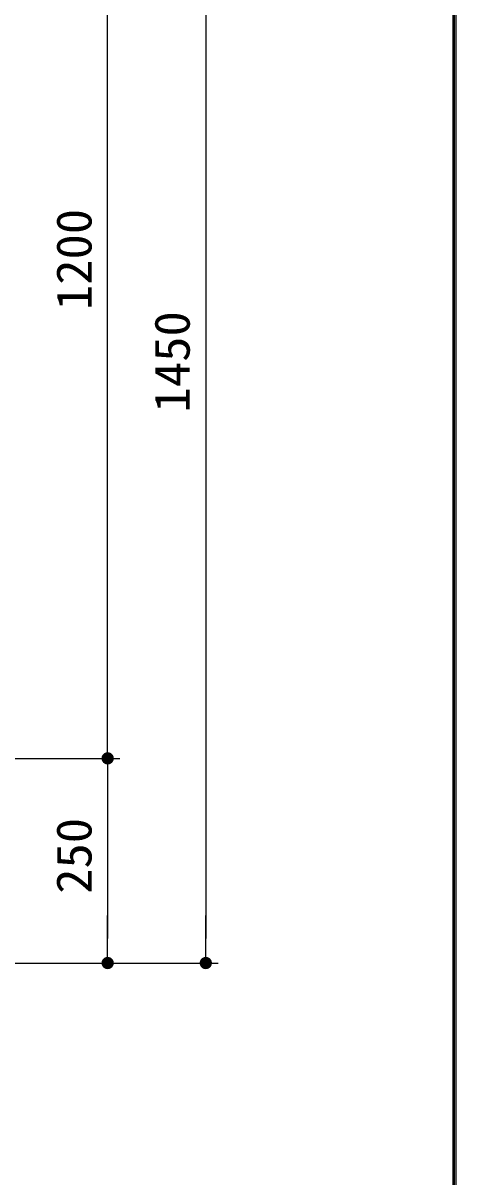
# Model space of a CAD drawing. Units: millimetres, scale not verified. Extents: x -4425 to 4425, y -3150 to 3150.
# Drawn here: x 3671 to 4200, y -659 to 750 of the extents above; entities that cross this region are included whole.
import ezdxf
from ezdxf.enums import TextEntityAlignment as Align

# ---------------------------------------------------------------- set-up
doc = ezdxf.new("R2010")
doc.units = ezdxf.units.MM
doc.header["$LTSCALE"] = 20
doc.header["$PDMODE"] = 32
doc.header["$PDSIZE"] = 10
doc.layers.add('0-3_SUNPOU', color=1, linetype='Continuous', lineweight=25)
doc.layers.add('0-E_WAKU', color=7, linetype='Continuous', lineweight=25)
doc.layers.add('0-5_DEFPOINTS', color=7, linetype='Continuous')
doc.styles.add('ＭＳ ゴシック', font='')
doc.styles.get('ＭＳ ゴシック').set_extended_font_data('MS Gothic')

# ---------------------------------------------------------------- blocks, each defined once
blk = doc.blocks.new('M1')
at = {"layer": '0-3_SUNPOU'}
blk.add_line((-5, 0), (-38.58, 0), dxfattribs=at)
for points in [[(0, 0), (-5, 0), (-4.96, 0.63)], [(0, 0), (-4.96, -0.63), (-5, 0)], [(0, 0), (-4.96, 0.63), (-4.84, 1.24)], [(0, 0), (-4.84, -1.24), (-4.96, -0.63)], [(0, 0), (-4.84, 1.24), (-4.65, 1.84)], [(0, 0), (-4.65, -1.84), (-4.84, -1.24)], [(0, 0), (-4.65, 1.84), (-4.38, 2.41)], [(0, 0), (-4.38, -2.41), (-4.65, -1.84)], [(0, 0), (-4.38, 2.41), (-4.05, 2.94)], [(0, 0), (-4.05, -2.94), (-4.38, -2.41)], [(0, 0), (-4.05, 2.94), (-3.64, 3.42)], [(0, 0), (-3.64, -3.42), (-4.05, -2.94)], [(0, 0), (-3.64, 3.42), (-3.19, 3.85)], [(0, 0), (-3.19, -3.85), (-3.64, -3.42)], [(0, 0), (-3.19, 3.85), (-2.68, 4.22)], [(0, 0), (-2.68, -4.22), (-3.19, -3.85)], [(0, 0), (-2.68, 4.22), (-2.13, 4.52)], [(0, 0), (-2.13, -4.52), (-2.68, -4.22)], [(0, 0), (-2.13, 4.52), (-1.55, 4.76)], [(0, 0), (-1.55, -4.76), (-2.13, -4.52)], [(0, 0), (-1.55, 4.76), (-0.94, 4.91)], [(0, 0), (-0.94, -4.91), (-1.55, -4.76)], [(0, 0), (-0.94, 4.91), (-0.31, 4.99)], [(0, 0), (-0.31, -4.99), (-0.94, -4.91)], [(0, 0), (-0.31, 4.99), (0.31, 4.99)], [(0, 0), (0.31, -4.99), (-0.31, -4.99)], [(0, 0), (0.31, 4.99), (0.94, 4.91)], [(0, 0), (0.94, 4.91), (1.55, 4.76)], [(0, 0), (1.55, 4.76), (2.13, 4.52)], [(0, 0), (2.13, 4.52), (2.68, 4.22)], [(0, 0), (2.68, 4.22), (3.19, 3.85)], [(0, 0), (3.19, 3.85), (3.64, 3.42)], [(0, 0), (3.64, 3.42), (4.05, 2.94)], [(0, 0), (4.05, 2.94), (4.38, 2.41)], [(0, 0), (4.38, 2.41), (4.65, 1.84)], [(0, 0), (4.65, 1.84), (4.84, 1.24)], [(0, 0), (4.84, 1.24), (4.96, 0.63)], [(0, 0), (4.96, 0.63), (5, 0)], [(0, 0), (0.94, -4.91), (0.31, -4.99)], [(0, 0), (1.55, -4.76), (0.94, -4.91)], [(0, 0), (2.13, -4.52), (1.55, -4.76)], [(0, 0), (2.68, -4.22), (2.13, -4.52)], [(0, 0), (3.19, -3.85), (2.68, -4.22)], [(0, 0), (3.64, -3.42), (3.19, -3.85)], [(0, 0), (4.05, -2.94), (3.64, -3.42)], [(0, 0), (4.38, -2.41), (4.05, -2.94)], [(0, 0), (4.65, -1.84), (4.38, -2.41)], [(0, 0), (4.84, -1.24), (4.65, -1.84)], [(0, 0), (4.96, -0.63), (4.84, -1.24)], [(0, 0), (5, 0), (4.96, -0.63)]]:
    blk.add_solid(points, dxfattribs=at)

msp = doc.modelspace()

# ---------------------------------------------------------------- linework, layer by layer
at = {"layer": '0-3_SUNPOU'}
for p, q in [((3774.07, -117.94), (3774.07, 1022.06)), ((3894.07, 1022.06), (3894.07, -367.94)), ((3134.4, -147.94), (3789.07, -147.94)), ((3134.4, -147.94), (3789.07, -147.94)), ((3774.07, -177.94), (3774.07, -367.94)), ((2695.26, -397.94), (3909.07, -397.94)), ((2695.26, -397.94), (3789.07, -397.94))]:
    msp.add_line(p, q, dxfattribs=at)
at = {"layer": '0-5_DEFPOINTS'}
for p in [(3774.07, -397.94), (3894.07, -397.94)]:
    msp.add_point(p, dxfattribs=at)
at = {"layer": '0-E_WAKU'}
msp.add_lwpolyline([(-4050.09, 2925), (4199.91, 2925), (4199.91, -2925), (-4050.09, -2925)], close=True, dxfattribs=at)
for points in [[(4197.91, 2923), (4197.91, -2923), (-4048.09, -2923)], [(4195.91, 2921), (4195.91, -2921), (-4046.09, -2921)]]:
    msp.add_lwpolyline(points, dxfattribs=at)

# ---------------------------------------------------------------- block references
at = {"layer": '0-3_SUNPOU', "xscale": 1.5, "yscale": 1.5}
for p, rotation in [((3774.07, -147.94), 270), ((3774.07, -147.94), 90), ((3774.07, -397.94), 270), ((3894.07, -397.94), 270)]:
    msp.add_blockref('M1', p, dxfattribs=dict(at, rotation=rotation))

# ---------------------------------------------------------------- texts
at = {"layer": '0-3_SUNPOU', "color": 3, "style": 'ＭＳ ゴシック', "width": 1.05}
for s, p in [('1200', (3767.4, 399.56)), ('1450', (3887.4, 274.56)), ('250', (3767.4, -313.44))]:
    msp.add_text(s, height=43.3, rotation=90, dxfattribs=at).set_placement(p, align=Align.BOTTOM_LEFT)

doc.saveas('drawing.dxf')
